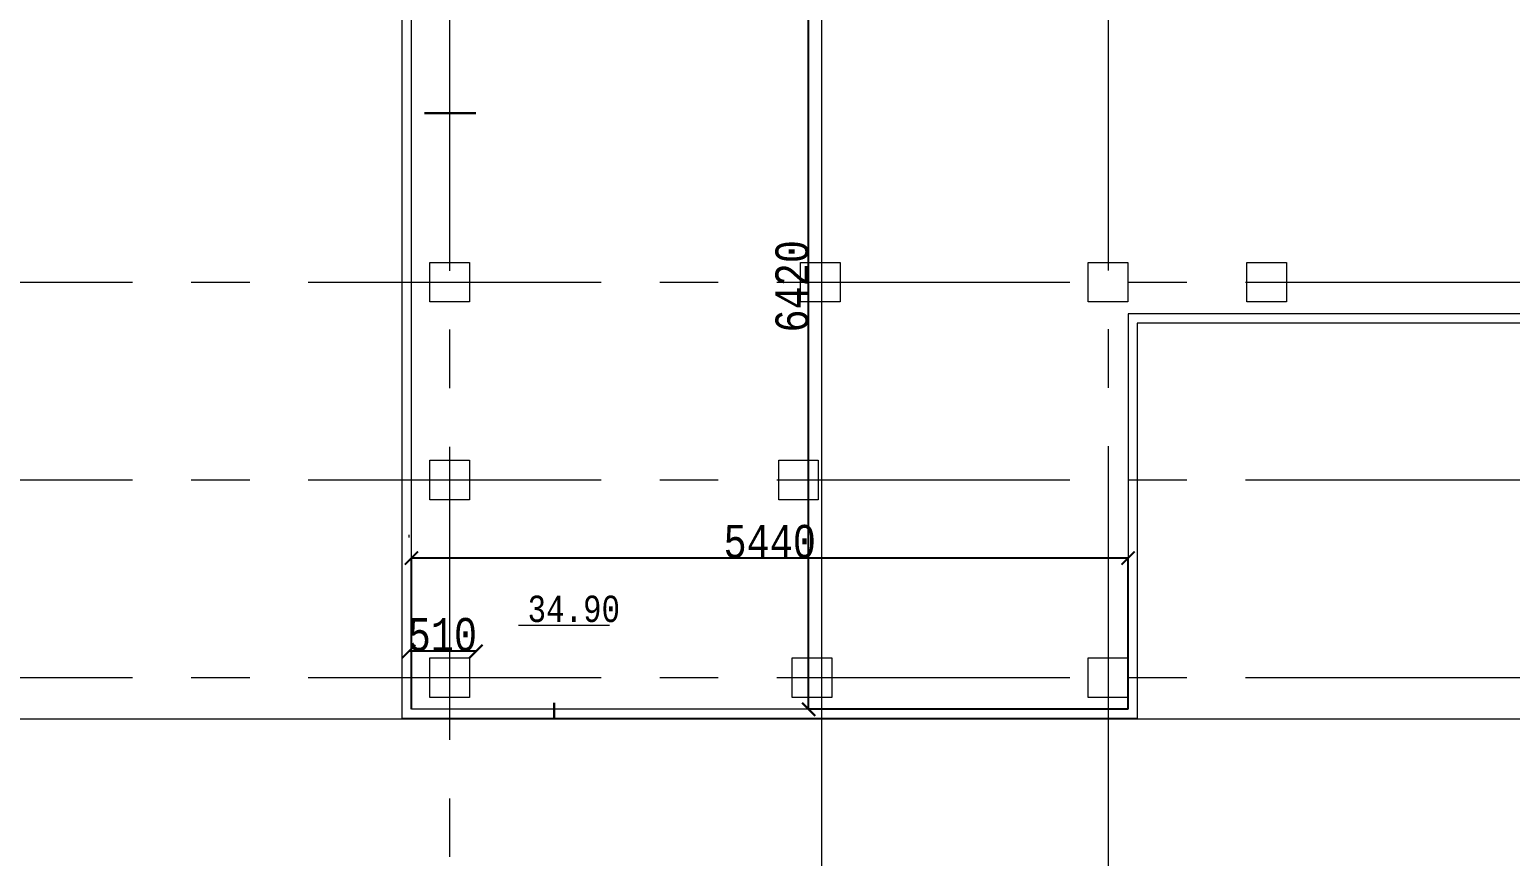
# Model space of a CAD drawing. Header units: millimetres. Extents: x -689206 to 4969298, y -1019800 to 703299.
# Drawn here: x 372481 to 383717, y -647233 to -640962 of the extents above; entities that cross this region are included whole.
import ezdxf

# ---------------------------------------------------------------- set-up
doc = ezdxf.new("R2010")
doc.units = ezdxf.units.MM
doc.linetypes.add('осеваяX2', pattern=[101.6, 63.5, -12.7, 12.7, -12.7])
for name, color, linetype, lineweight in [('ОКНА', 250, 'Continuous', 20), ('РАЗМЕРЫ', 7, 'Continuous', 9), ('стены', 7, 'Continuous', 20)]:
    doc.layers.add(name, color=color, linetype=linetype, lineweight=lineweight)
doc.styles.add('Аннотативный', font='isocteur.ttf', dxfattribs={"width": 0.7, "height": 250})
doc.dimstyles.new('Аннотативный', dxfattribs={"dimscale": 0, "dimtxt": 250, "dimasz": 100, "dimexe": 1.25, "dimexo": 0.625, "dimtad": 1, "dimdec": 0, "dimtxsty": 'Аннотативный', "dimblk": 'ARCHTICK', "dimcen": 2.5, "dimadec": 0, "dimazin": 0, "dimtfac": 1, "dimtdec": 0, "dimtmove": 0, "dimatfit": 3, "dimfxl": 1, "dimarcsym": 0})

# ---------------------------------------------------------------- blocks, each defined once
blk = doc.blocks.new('_ArchTick')
at = {"color": 0, "linetype": 'ByBlock', "const_width": 0.15}
blk.add_lwpolyline([(-0.5, -0.5), (0.5, 0.5)], dxfattribs=at)
blk = doc.blocks.new('*D3649')
at = {"layer": 'Defpoints', "color": 0, "linetype": 'ByBlock', "lineweight": 0, "transparency": 16777216}
for p in [(375358, -645678), (375358, -645678), (375868, -645678)]:
    blk.add_point(p, dxfattribs=at)
at = {"layer": 'РАЗМЕРЫ', "color": 0, "linetype": 'ByBlock', "lineweight": -2, "transparency": 16777216}
for p, q in [((375358, -645677), (375358, -645676)), ((375868, -645678), (375358, -645678)), ((375868, -645677), (375868, -645676))]:
    blk.add_line(p, q, dxfattribs=at)
at = {"layer": 'РАЗМЕРЫ', "color": 0, "linetype": 'ByBlock', "lineweight": -2, "transparency": 16777216, "xscale": 100, "yscale": 100, "zscale": 100, "rotation": 180}
blk.add_blockref('_ArchTick', (375358, -645678), dxfattribs=at)
at = {"layer": 'РАЗМЕРЫ', "color": 0, "linetype": 'ByBlock', "lineweight": -2, "transparency": 16777216, "xscale": 100, "yscale": 100, "zscale": 100}
blk.add_blockref('_ArchTick', (375868, -645678), dxfattribs=at)
at = {"layer": 'РАЗМЕРЫ', "color": 0, "linetype": 'ByBlock', "lineweight": 9, "transparency": 16777216, "insert": (375613, -645552), "char_height": 250, "attachment_point": 5, "style": 'Аннотативный'}
blk.add_mtext('510', dxfattribs=at)
blk = doc.blocks.new('*D5830')
at = {"layer": 'Defpoints', "color": 0, "lineweight": 5, "ltscale": 35, "transparency": 16777216}
for p in [(375378, -644971), (375378, -646118), (380816, -646118)]:
    blk.add_point(p, dxfattribs=at)
at = {"layer": 'РАЗМЕРЫ', "color": 0, "lineweight": -2, "ltscale": 35, "transparency": 16777216}
for p, q in [((375378, -646117), (375378, -644970)), ((380816, -644971), (375378, -644971)), ((380816, -646117), (380816, -644970))]:
    blk.add_line(p, q, dxfattribs=at)
at = {"layer": 'РАЗМЕРЫ', "color": 0, "lineweight": -2, "ltscale": 35, "transparency": 16777216, "xscale": 100, "yscale": 100, "zscale": 100, "rotation": 180}
blk.add_blockref('_ArchTick', (375378, -644971), dxfattribs=at)
at = {"layer": 'РАЗМЕРЫ', "color": 0, "lineweight": -2, "ltscale": 35, "transparency": 16777216, "xscale": 100, "yscale": 100, "zscale": 100}
blk.add_blockref('_ArchTick', (380816, -644971), dxfattribs=at)
at = {"layer": 'РАЗМЕРЫ', "color": 0, "lineweight": 5, "ltscale": 35, "transparency": 16777216, "insert": (378097, -644846), "char_height": 250, "attachment_point": 5, "style": 'Аннотативный'}
blk.add_mtext('5440', dxfattribs=at)
blk = doc.blocks.new('*D5831')
at = {"layer": 'Defpoints', "color": 0, "lineweight": 5, "ltscale": 35, "transparency": 16777216}
for p in [(378392, -639700), (378392, -639700), (380814, -646118)]:
    blk.add_point(p, dxfattribs=at)
at = {"layer": 'РАЗМЕРЫ', "color": 0, "lineweight": -2, "ltscale": 35, "transparency": 16777216}
for p, q in [((378392, -639700), (378391, -639700)), ((378392, -646118), (378392, -639700)), ((380813, -646118), (378391, -646118))]:
    blk.add_line(p, q, dxfattribs=at)
at = {"layer": 'РАЗМЕРЫ', "color": 0, "lineweight": -2, "ltscale": 35, "transparency": 16777216, "xscale": 100, "yscale": 100, "zscale": 100}
for p, rotation in [((378392, -639700), 90), ((378392, -646118), 270)]:
    blk.add_blockref('_ArchTick', p, dxfattribs=dict(at, rotation=rotation))
at = {"layer": 'РАЗМЕРЫ', "color": 0, "lineweight": 5, "ltscale": 35, "transparency": 16777216, "insert": (378267, -642909), "char_height": 250, "attachment_point": 5, "rotation": 90, "style": 'Аннотативный'}
blk.add_mtext('6420', dxfattribs=at)

msp = doc.modelspace()

# ---------------------------------------------------------------- linework, layer by layer
at = {"layer": 'ОКНА', "color": 0, "lineweight": 9}
for p, q in [((385097.9, -643117.7), (380815.9, -643117.7)), ((385027.9, -643187.7), (380885.9, -643187.7))]:
    msp.add_line(p, q, dxfattribs=at)
at = {"layer": 'ОКНА', "color": 7, "lineweight": 30, "true_color": 0xffffff}
msp.add_line((376461, -646067.7), (376461, -646187.7), dxfattribs=at)
at = {"layer": 'РАЗМЕРЫ', "linetype": 'осеваяX2', "lineweight": 5, "ltscale": 35}
msp.add_line((380664, -605006.7), (380664, -654848), dxfattribs=at)
at = {"layer": 'РАЗМЕРЫ', "lineweight": 9}
for p, q in [((375307.9, -646187.7), (375307.9, -638565.6)), ((375377.9, -646117.7), (375377.9, -638565.6))]:
    msp.add_line(p, q, dxfattribs=at)
at = {"layer": 'РАЗМЕРЫ', "lineweight": 5, "ltscale": 35}
msp.add_line((378492.6, -648990.4), (378492.6, -639579.9), dxfattribs=at)
at = {"layer": 'РАЗМЕРЫ'}
msp.add_line((376191.2, -645479.7), (376880.5, -645479.7), dxfattribs=at)
at = {"layer": 'РАЗМЕРЫ', "lineweight": 9, "ltscale": 35}
for p, q in [((380885.9, -646187.7), (375307.9, -646187.7)), ((380815.9, -646117.7), (375377.9, -646117.7))]:
    msp.add_line(p, q, dxfattribs=at)
at = {"layer": 'РАЗМЕРЫ', "lineweight": 20, "ltscale": 35}
msp.add_line((380664, -646190.4), (380664, -648190.4), dxfattribs=at)
at = {"layer": 'РАЗМЕРЫ', "lineweight": 5, "ltscale": 35}
msp.add_lwpolyline([(367318.5, -646190.4), (420069.4, -646190.4), (420069.4, -607865.7), (367318.5, -607865.7)], close=True, dxfattribs=at)
at = {"layer": 'стены', "linetype": 'осеваяX2', "lineweight": 5, "ltscale": 35}
for p, q in [((375667.9, -605010.3), (375667.9, -654848)), ((356815.2, -642877.7), (423867.9, -642877.7)), ((356815.2, -644377.7), (423867.9, -644377.7)), ((356815.2, -645877.7), (423867.9, -645877.7))]:
    msp.add_line(p, q, dxfattribs=at)
at = {"layer": 'стены', "color": 7, "lineweight": 30, "true_color": 0xffffff}
msp.add_line((375477.9, -641594.6), (375867.9, -641594.6), dxfattribs=at)
at = {"layer": 'стены', "lineweight": 9}
for p, q in [((380815.9, -643117.7), (380815.9, -646117.7)), ((380885.9, -643187.7), (380885.9, -646187.7))]:
    msp.add_line(p, q, dxfattribs=at)
at = {"layer": 'стены'}
msp.add_line((375357.9, -644795.1), (375357.9, -644815.6), dxfattribs=at)
at = {"layer": 'стены', "lineweight": 20}
for points in [[(375517.9, -642727.7), (375817.9, -642727.7), (375817.9, -643027.7), (375517.9, -643027.7)], [(378330.8, -642727.7), (378630.8, -642727.7), (378630.8, -643027.7), (378330.8, -643027.7)], [(380514, -642727.7), (380814, -642727.7), (380814, -643027.7), (380514, -643027.7)], [(381717.9, -642727.7), (382017.9, -642727.7), (382017.9, -643027.7), (381717.9, -643027.7)], [(375517.9, -644227.7), (375817.9, -644227.7), (375817.9, -644527.7), (375517.9, -644527.7)], [(378165.1, -644227.7), (378465.1, -644227.7), (378465.1, -644527.7), (378165.1, -644527.7)], [(375517.9, -645727.7), (375817.9, -645727.7), (375817.9, -646027.7), (375517.9, -646027.7)], [(378267.9, -645727.7), (378567.9, -645727.7), (378567.9, -646027.7), (378267.9, -646027.7)], [(380514, -645727.7), (380814, -645727.7), (380814, -646027.7), (380514, -646027.7)]]:
    msp.add_lwpolyline(points, close=True, dxfattribs=at)

# ---------------------------------------------------------------- texts
at = {"layer": 'РАЗМЕРЫ', "insert": (376259.5, -645255.7), "char_height": 200, "width": 656.117, "attachment_point": 1, "style": 'Аннотативный'}
msp.add_mtext('34.90', dxfattribs=at)

# ---------------------------------------------------------------- dimensions: what is measured, and where the dimension line sits
at = {"layer": 'РАЗМЕРЫ', "lineweight": 5, "ltscale": 35}
dim = msp.add_linear_dim(base=(378392.2, -639699.9), p1=(380814, -646117.7), p2=(378392.2, -639699.9), angle=90, text='6420', dimstyle='Аннотативный', dxfattribs=at)
dim.commit()
dim.dimension.update_dxf_attribs({"geometry": '*D5831', "text_midpoint": (378266.5, -642908.8)})
dim = msp.add_linear_dim(base=(375377.9, -644971.5), p1=(380815.9, -646117.7), p2=(375377.9, -646117.7), text='5440', dimstyle='Аннотативный', dxfattribs=at)
dim.commit()
dim.dimension.update_dxf_attribs({"geometry": '*D5830', "text_midpoint": (378096.9, -644845.8)})
at = {"layer": 'РАЗМЕРЫ', "color": 18, "linetype": 'ByBlock', "lineweight": 9, "true_color": 0x000000}
dim = msp.add_aligned_dim(p1=(375867.9, -645677.7), p2=(375357.9, -645677.7), distance=0, dimstyle='Аннотативный', dxfattribs=at)
dim.commit()
dim.dimension.update_dxf_attribs({"geometry": '*D3649', "text_midpoint": (375612.9, -645552.1)})

doc.saveas('drawing.dxf')
